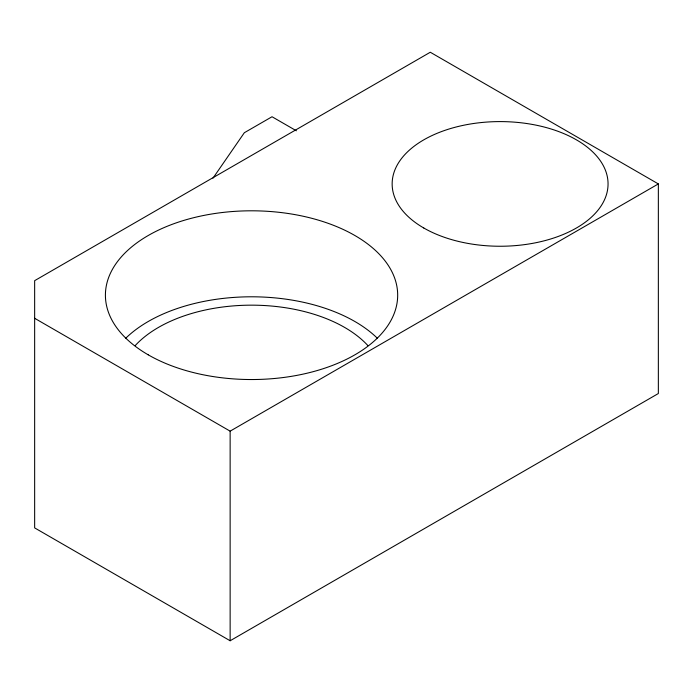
<?xml version="1.0" encoding="UTF-8"?>
<svg xmlns="http://www.w3.org/2000/svg" width="693" height="693" viewBox="0 0 693 693"><rect width="100%" height="100%" fill="white"/><g stroke="black" fill="none" stroke-linecap="round" stroke-linejoin="round"><path stroke-width="1.04" d="M212.976 178.17L244.334 132.727L272.028 116.745L296.379 130.795M34.65 318.286L230.137 431.15L658.35 183.922L658.35 393.529L230.137 640.756L34.65 527.893L34.65 280.665L430.284 52.244L658.35 183.922M230.137 431.15L230.137 640.756M125.702 338.279A146.128 84.364 0 0 1 377.39 338.279M135.17 345.634A131.653 76.005 0 0 1 251.55 305.163A131.653 76.005 0 0 1 367.922 345.634M423.761 227.988A107.952 62.327 0 0 0 604.374 200.052A107.952 62.327 0 0 0 472.158 123.718A107.952 62.327 0 0 0 423.761 227.988M148.215 354.825A146.128 84.364 0 0 0 392.697 317.004A146.128 84.364 0 0 0 213.73 213.678A146.128 84.364 0 0 0 148.215 354.825"/></g></svg>
